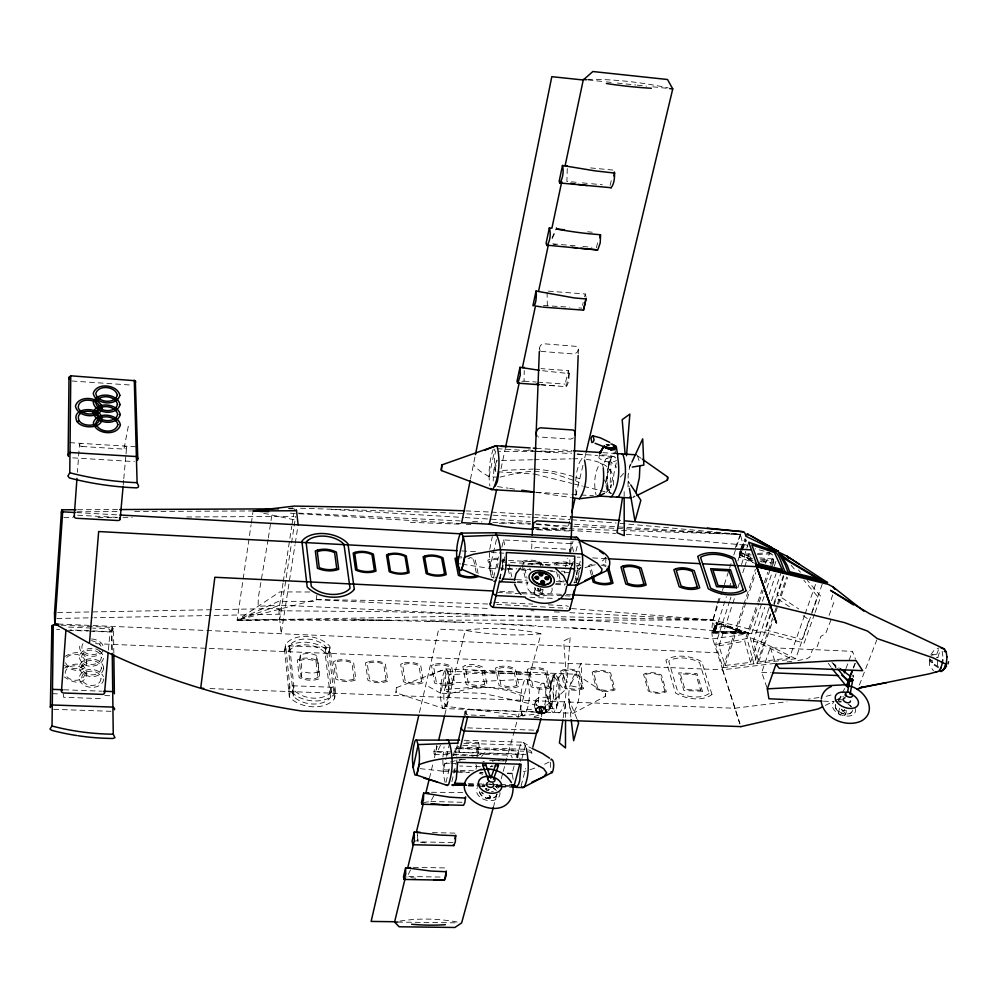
<?xml version="1.0" encoding="UTF-8"?>
<svg xmlns="http://www.w3.org/2000/svg" width="999" height="999" viewBox="0 0 999 999"><rect width="100%" height="100%" fill="white"/><g stroke="black" fill="none" stroke-linecap="round" stroke-linejoin="round"><path stroke-width="0.75" stroke-dasharray="5 3.75" d="M541.608 713.111C546.403 704.52 546.928 693.106 544.093 683.753L526.361 679.22L446.653 683.129C443.756 690.109 442.582 699.213 445.442 706.268L523.301 715.846L540.646 713.361L551.46 707.579L553.558 696.54L552.459 688.985L543.219 683.016L542.245 683.316C536.313 684.552 538.349 722.427 541.72 711.113C540.584 703.246 537.999 709.327 542.207 713.323L541.121 713.748L539.098 707.692L541.945 707.18M565.546 717.344L565.584 702.022L563.061 718.681M128.297 426.298L123.988 449.113L123.926 446.041A2.622 1.523 6 0 1 126.573 447.739A2.622 1.523 6 0 1 123.988 449.113L82.055 446.503L82.068 443.419A2.635 1.536 5.3 0 0 79.433 444.805L77.422 472.29M771.003 566.246L771.016 562.624L759.427 561.625M759.665 557.867L773.663 559.078L773.651 562.674L773.513 559.515L758.403 562.549M550.611 685.701L550.162 679.395L548.588 677.572C543.131 686.763 546.303 698.925 552.21 707.18M613.361 485.177L613.836 474.288L616.683 460.876M63.574 694.068L63.536 697.265L101.798 698.651L101.773 696.515M608.603 466.883L608.491 461.95L607.017 458.291L605.569 459.29L603.621 465.247M521.778 381.318L524.038 381.156L524.238 370.479M751.248 554.87L740.471 555.469L739.685 553.908L740.584 551.111M442.844 759.977L443.394 774.213L445.067 782.479M546.003 712.15C554.645 708.328 552.385 696.303 542.557 697.302C538.636 696.915 534.777 699.362 534.39 703.483C533.791 704.994 536.675 714.048 535.576 709.814M535.214 701.036C535.277 708.503 548.676 710.851 551.798 704.295M567.27 168.544L566.883 181.406L576.136 182.28M571.091 541.421L570.691 552.11L569.979 549.875L568.656 549.313L535.751 547.527L532.667 549.188M578.221 354.033L578.371 348.389L577.097 346.441L543.606 343.743C539.91 343.956 538.961 348.551 539.31 351.536M531.693 548.876L532.042 539.822M937.499 660.526L937.574 666.158M610.189 482.704L611.088 462.025L616.695 467.332M436.426 745.454C436.988 752.235 431.88 760.639 435.052 746.041M489.572 552.459L489.722 567.794L491.408 577.26M316.883 595.054L316.071 601.361L278.646 601.311L237.113 620.254L251.074 524.8M546.366 709.864C545.741 714.959 534.428 712.986 536.513 707.929M546.49 710.526L546.378 711.488L545.442 708.291L542.107 706.718L538.236 706.88L535.539 709.365L536.076 708.191M535.476 710.214L535.639 708.965M535.751 710.601L536.925 708.503M540.659 713.398L540.322 712.824A7.505 2.597 84.3 0 1 539.423 710.277L539.098 707.105L535.976 708.591M442.907 757.03L444.056 746.765M517.782 757.991L518.906 749.163L521.191 743.106L522.552 742.182L530.531 746.603M550.362 762.374L550.736 770.641M716.383 627.709L716.445 622.202L712.961 633.016L748.988 633.241L726.36 625.536L713.885 628.446L713.199 630.569L714.697 627.634M717.294 624.862L716.945 623.563L714.297 631.78L741.82 632.005L719.455 624.4L716.171 625.199L714.41 630.681L715.084 629.358M108.379 650.249L110.152 630.456A2.448 1.586 4.7 0 0 107.692 628.771L92.62 628.109M123.227 484.965L123.639 480.319M123.776 478.758L125.874 455.494M126.011 453.946L126.573 447.739M113.836 653.371L113.499 628.096L112.412 627.397L111.551 631.693L111.788 651.548M929.32 660.639L929.657 665.646L933.528 670.816M575.699 480.844L577.047 470.591L579.383 462.437L582.117 458.578L583.404 458.653M752.884 560.364L739.235 554.969L739.56 551.635L750.336 557.055M757.254 564.223L739.485 557.205L739.735 554.67L740.609 552.534L751.148 557.842M740.609 552.534L740.359 555.069L752.984 560.064M611.675 482.142C616.845 466.77 598.326 460.751 586.413 459.415M517.557 757.642L517.307 755.019L515.609 753.883L485.064 752.921L470.279 756.755M489.76 549.363L492.295 536.55M602.847 452.659L615.209 453.471L613.711 453.921C607.854 461.613 607.504 472.115 607.479 481.431A18.993 5.12 -86.2 0 0 610.676 493.144L611.975 493.331M570.404 552.285L573.039 541.008M550.861 685.089C549.974 693.968 547.852 704.295 552.559 712.374L553.796 712.537C560.739 701.71 561.925 685.227 556.78 673.451L554.22 674.65L550.861 685.089L552.734 677.809L554.907 675.012L556.006 675.312A17.47 4.346 -87.8 0 1 558.841 686.675L558.691 695.554A16.696 4.158 -87.8 0 1 555.432 708.279L554.308 709.065L482.992 693.356L447.09 691.982L445.629 689.285L445.304 679.195A10.44 2.098 -87.7 0 1 447.003 671.216L554.907 675.012L548.588 677.572M251.298 523.264L252.884 512.487M268.119 539.423L258.516 596.415A169.805 124.7 -18 0 0 258.154 606.281L279.345 605.382M268.344 537.912L272.078 513.623M283.029 583.104L279.133 608.478A9.103 1.823 88.9 0 0 279.745 619.405L281.169 633.741L295.017 544.78M283.266 581.568L291.733 526.336M291.97 524.8L293.619 514.06M309.827 591.995L279.807 591.908L237.113 620.254L279.757 619.355L293.893 527.672M294.131 526.136L295.642 516.383M295.254 543.244L297.889 526.373M535.889 710.689L538.748 712.799L541.57 713.348L541.258 710.177A7.48 2.585 84.2 0 0 540.347 707.629L539.223 706.73L541.296 708.366L543.031 713.661L533.066 717.032M284.665 650.386L285.589 644.542A25.175 16.471 9.2 0 1 306.755 636.413A25.175 16.471 9.2 0 1 329.92 646.428L335.639 692.694L334.59 698.538A26.136 17.433 9.3 0 1 312.987 706.805A26.136 17.433 9.3 0 1 289.323 696.865L284.665 650.386A25.125 16.483 9.2 0 1 305.781 642.245A25.125 16.483 9.2 0 1 328.896 652.247L334.59 698.538M284.777 651.56L285.702 645.716L330.057 647.589L329.046 653.408M288.723 651.723L289.623 645.466L291.071 643.806A21.179 13.849 9.2 0 1 324.263 645.217L326.099 647.015L331.531 691.683L330.482 697.539L329.008 699.15A22.078 14.723 9.3 0 1 295.13 697.901L293.269 696.153L288.686 651.311L290.135 649.637A21.129 13.861 9.2 0 1 323.251 651.023L325.087 652.834L330.482 697.539M288.798 691.533L289.747 685.664L334.99 687.387L333.928 693.231M289.323 696.865L290.284 690.983L285.589 644.542M292.819 691.695L293.781 685.814M293.269 696.153L294.243 690.284L289.623 645.466M299.35 660.826L300.312 654.982A14.748 9.703 9.2 0 1 317.008 655.681L318.881 671.79L317.882 677.634A16.583 10.927 9.2 0 1 301.086 676.972L299.35 660.826A14.71 9.703 9.2 0 1 316.009 661.513L317.882 677.634M301.086 676.972L302.06 671.128L300.312 654.982M316.009 661.513L317.008 655.681M325.137 653.246L326.099 647.015M328.896 652.247L329.92 646.428M329.945 693.081L330.994 687.237M578.396 349.35L577.26 352.272L574.175 354.021L540.771 351.361M103.809 678.933C101.998 690.983 80.332 689.66 79.183 677.821C81.106 666.708 99.363 667.07 103.409 676.61M113.511 628.508L111.551 631.693L70.317 629.919M470.479 479.17L475.137 456.156M497.764 477.222L489.073 476.685L494.855 448.913M494.98 470.142L497.102 460.027M505.694 446.653L500.649 470.492L533.329 469.068M552.035 237.974L555.781 229.345M417.507 835.614L418.019 841.832L420.067 842.157A165.946 111.925 12.2 0 0 425.961 842.944M552.197 238.511L555.456 231.656M630.069 464.635L628.109 475.187L628.009 490.696M566.133 386.638L569.093 373.614L540.809 370.529M420.142 768.656L443.144 771.216L446.228 757.779M446.578 756.293L449.313 744.355M462.187 564.235L489.797 568.381L496.753 538.174M419.443 712.512L438.711 629.145L465.297 630.332A181.031 108.354 12.6 0 0 541.021 633.728L507.342 756.38M446.041 782.292L449.425 767.707M493.618 577.459L498.389 556.918M453.384 755.581L455.119 748.151L518.169 750.162L520.491 761.288M497.077 567.844L498.101 563.436M501.86 547.277L503.571 539.935L571.503 543.656L574.338 554.507M456.493 748.526L458.778 748.601L459.378 751.897A4.183 2.847 13.1 0 1 456.468 748.601L457.754 743.131M464.073 716.033L465.222 711.126M456.468 748.601L456.593 748.076A4.183 2.847 13.1 0 1 458.416 746.578M465.671 715.546L467.057 709.64L537.45 712.187A3.834 2.535 14.8 0 1 541.246 713.935A3.834 2.535 14.8 0 1 541.083 716.77M458.778 748.601L523.826 751.248M502.322 562.749L502.472 562.1L507.117 562.337M451.873 781.655L457.105 759.34L466.383 759.627M499.463 578.796L504.645 556.718M525.749 754.557L459.24 752.459L460.427 747.427M499.9 579.295L503.184 565.322L502.035 560.114L573.176 563.861M523.826 696.378L505.894 690.184L487.487 687.312L468.656 688.748L449.962 693.568L440.584 693.219L446.366 668.968L436.563 672.339L427.547 677.422M535.951 529.308A187.949 105.419 12.7 0 0 567.869 528.633L569.655 521.153M570.729 516.658L570.017 519.655L531.518 517.17M575.724 495.704L583.316 463.886M584.74 457.917L585.938 452.897M610.077 185.489L611.75 178.521M429.408 778.346L432.992 763.561M434.428 757.642L437.225 746.103M444.842 714.71L465.297 630.332A159.69 107.018 14.6 0 1 541.021 633.728M582.529 305.332L583.216 302.497M584.577 296.828L585.264 293.993L545.254 290.909M596.428 247.677L598.214 240.297M478.533 742.494C481.406 751.31 472.49 767.494 478.533 742.494L463.436 742.007M569.093 373.614C569.605 376.173 567.507 391.059 565.122 384.116L568.369 370.641L541.008 368.619M539.76 706.58C534.615 711.95 517.37 706.043 521.977 716.995M481.855 792.507L481.993 791.945A1.586 1.099 14 0 0 481.993 792.232A1.586 1.099 14 0 0 483.204 793.918M534.09 592.794L535.639 586.613A3.996 2.473 14.1 0 0 535.664 587.275M488.811 789.722L488.961 789.173A1.586 1.099 14.1 0 1 486.825 789.784A1.586 1.099 14.1 0 1 486.163 788.011M606.031 557.529L605.481 566.246M541.883 594.455L543.131 589.522M513.211 779.345L512.075 773.775L514.36 764.922M516.271 757.542L518.169 750.162M565.496 566.957L567.744 558.216M569.255 552.397L571.503 543.656M774.849 663.398L722.677 669.817L712.774 638.923A16.034 4.308 -84.6 0 1 712.999 620.054L716.982 604.907M570.916 567.632L573.201 558.878M521.89 758.641L525.362 745.329L532.442 748.601M573.301 561.401L572.177 565.746L508.666 562.425M575.948 551.261L578.221 542.557M577.122 570.392L579.707 569.517L580.719 565.684L576.923 565.484L577.622 569.193L576.785 565.996M521.091 785.876L525.661 768.531M574.487 583.029L580.606 559.802M576.186 582.842L579.308 571.003M577.584 580.019L579.507 572.764M608.391 467.395L610.651 459.028M493.344 807.392L497.052 793.893M498.701 787.886L499.525 784.889M501.173 778.883L502.822 772.889M503.234 771.39L506.943 757.879M717.394 603.421L719.068 597.464M767.244 613.386L767.519 612.587M481.555 756.53L484.315 753.021M552.734 677.809L551.073 684.365L550.424 697.29A17.47 4.346 -87.8 0 0 553.209 708.691L554.308 709.065M642.594 632.742L712.786 638.885L760.951 631.917L712.999 620.054L237.113 620.254L279.907 605.157L538.174 617.295L609.577 621.828L715.396 630.769L712.999 620.054L721.977 591.982M722.452 590.509L723.863 586.076M724.337 584.602L729.07 569.83M729.532 568.344L731.43 562.437M733.79 555.057L740.933 533.478M740.621 550.511L739.784 555.057M741.071 549.1L742.831 544.105M741.033 549.7L743.381 542.407L743.281 544.205L747.739 545.404M715.396 630.769L726.385 596.64M729.258 587.737L730.694 583.279M737.874 561.001L741.183 550.724M741.645 549.275L743.044 544.942L740.409 534.378L617.669 523.126M741.608 551.423L740.671 554.333L749.887 553.821M742.07 549.962L743.481 545.604L747.876 546.79M770.891 614.248L753.97 663.86L722.951 667.669L715.584 644.58L729.507 601.573M729.994 600.099L730.956 597.127M741.52 564.51L746.328 549.675M746.802 548.189L748.726 542.257M769.38 607.105L750.574 662.349L725.124 665.471L718.968 645.878L732.304 604.894M732.779 603.433L734.69 597.577M738.024 587.337L739.447 582.941M742.781 572.689L744.218 568.306M744.692 566.845L749.45 552.197M722.951 667.669L743.293 605.993M743.768 604.532L755.394 569.293M725.124 665.471L755.818 572.539M750.574 662.349L744.742 641.108L757.429 603.221M757.929 601.735L761.875 589.947M764.335 582.579L767.794 572.265M770.753 563.411L773.438 555.407M753.97 663.86L747.027 638.511L758.803 603.396M759.29 601.935L763.211 590.234M765.671 582.917L769.592 571.216M772.04 563.898L773.663 559.078M822.214 584.24L795.641 658.741L757.042 663.473L750.224 637.674L762.012 602.659M762.499 601.198L764.46 595.354M766.92 588.061L771.827 573.463M774.287 566.171L776.248 560.339M804.57 615.359L789.472 657.991L758.728 661.763L753.333 640.983L764.697 607.392M769.13 594.243L776.048 573.788M771.515 600.836L781.63 570.953M770.366 613.698L764.909 629.72L802.097 639.585L809.178 619.742L801.473 614.647M773.838 603.508L775.823 597.689L791.22 607.867M783.416 575.436L776.897 594.555L798.725 608.965M773.888 605.494L783.84 576.311M757.042 663.473L772.602 618.056M774.612 612.187L786.65 577.022M758.728 661.763L773.164 619.63M775.661 612.362L787.612 577.497M766.87 687.474L761.738 672.377L770.266 647.689L852.459 651.336L855.544 659.253M805.094 613.898L816.021 583.029M811.837 612.275L817.494 596.415L803.783 580.194M814.56 613.998L804.158 643.069L761.063 631.605M815.084 612.537L820.853 596.428L807.317 580.419M545.329 712.537L541.246 713.86M713.211 633.104L717.382 622.602L716.333 622.152L712.2 632.754L749.025 633.266L716.333 622.152M832.729 594.954L831.18 599.225L833.828 602.372L828.433 617.195M830.981 619.88L825.624 633.641L820.903 636.338L817.057 646.915L812.587 649.412L809.802 657.067L806.83 658.753L797.876 660.576M845.941 668.581L852.459 651.336M735.264 547.727L740.409 534.378L743.006 536.026M835.439 704.944L835.564 704.62A8.991 5.557 20.8 0 0 841.782 713.049A8.991 5.557 20.8 0 0 852.284 711.176L852.159 711.5M853.496 668.106L855.519 662.787M838.361 711.987L839.822 708.129M493.206 449.238C489.235 460.939 488.161 473.751 489.872 485.976M845.304 714.71A3.734 2.323 20.8 0 0 840.858 710.813A3.734 2.323 20.8 0 0 839.335 714.522A3.734 2.323 20.8 0 0 845.304 714.71L846.79 710.863M859.415 684.989L876.735 640.072M853.296 667.682L854.957 663.411M713.686 631.568L716.832 623.513L741.295 631.78L713.686 631.568L714.897 631.992L742.082 632.117L741.146 631.718M605.581 557.342L603.359 560.264L599.987 562.125M765.484 563.411L769.854 552.734L755.207 548.763M772.09 566.47L774.725 560.039M740.659 549L744.917 538.686M739.235 554.969L740.796 551.198M741.358 549.85L745.828 539.01M741.758 549.762L745.816 539.959M739.485 557.205L741.845 551.485M742.432 550.062L746.553 540.097M714.897 631.992L718.056 624.013L716.832 623.513M629.382 467.569L631.281 463.474M440.434 745.266L437.5 751.498L433.703 751.66M534.39 703.483L537.699 700.336M410.502 869.917L407.33 876.46L443.668 877.11M476.048 769.143L476.723 765.758L475.512 764.135M838.336 700.624L845.529 686.875M423.539 802.534L430.744 801.473L434.64 794.168M476.685 756.917L479.982 754.27L510.239 755.219L511.476 755.756L512.162 758.029M545.466 712.499L545.929 711.001L544.118 708.791M546.528 711.113L543.781 713.548L545.229 712.799M609.84 489.398L605.719 492.707M103.134 650.374C98.377 661.788 73.626 655.269 81.019 642.744M930.906 654.595L933.953 650.411L938.985 647.939M938.511 649.75L935.539 657.192L937.874 657.554M82.992 643.656C77.335 653.059 94.58 658.466 99.937 651.485M838.611 700.861L842.644 694.367M599.213 456.093L598.813 457.792C603.146 462.125 611.063 463.161 616.558 460.589M608.141 445.916L609.34 444.642L606.543 444.792M396.341 687.699L395.991 692.806L443.731 708.541L573.189 713.236L605.232 696.39L605.706 694.742L605.469 693.418L576.211 674.238L445.504 668.918L396.341 687.699L395.991 692.806M459.315 760.739L461.313 759.14L445.879 763.236C443.181 764.035 441.97 769.23 445.254 769.929L458.628 770.316M492.182 765.309L490.896 766.57M545.466 708.965L544.53 708.129L547.877 701.485L549.388 702.634L544.53 708.129L540.471 707.142L536.738 707.941M443.731 708.541C449.575 696.915 450.574 681.343 446.528 668.98L445.504 668.918C439.772 680.606 438.786 696.003 442.732 708.391M634.365 495.854L632.754 497.652L635.526 496.253M620.317 477.147L623.426 473.713L621.191 471.578M496.815 460.589L493.993 468.269L493.169 481.031M331.531 691.683L330.057 693.306A22.128 14.71 9.3 0 1 296.104 692.032L294.243 690.284M574.912 674.175C567.919 684.939 566.695 701.348 571.903 713.074L573.189 713.236C580.307 702.559 581.543 685.901 576.211 674.238M447.09 691.982L447.652 691.47A10.44 2.098 -87.7 0 0 449.375 683.478L449.338 675.436L447.577 670.679M64.61 668.094C94.668 650.711 93.431 697.227 64.386 676.985M64.748 656.543C94.63 639.397 93.406 685.364 64.523 665.322M66.733 657.454C71.641 652.472 81.806 653.471 84.878 660.027M573.339 437.912L570.941 439.098L538.211 436.925M544.755 713.099L546.103 711.887M549.05 762.037L541.683 765.646M931.006 655.307L936.313 654.258L932.354 654.607M825.299 705.431L833.641 701.261M835.039 700.574L843.381 696.403M569.043 531.018L534.64 529.682M554.507 563.586L556.368 562.837A16.583 10.115 14.5 0 1 571.952 563.661M530.082 769.705L538.786 766.658M585.027 567.707L593.006 564.997M445.442 706.268L446.053 706.068C448.988 699.1 450.174 689.934 447.265 682.904M605.968 444.455L606.73 444.205M523.389 771.765L526.061 770.941M551.873 688.486L549.925 691.008L548.626 697.914L549.075 706.917L550.799 708.416M606.306 458.441L614.335 456.668A18.993 5.107 -86.3 0 1 615.521 458.029M499.999 477.097L519.268 472.639L532.854 471.166M826.161 696.303L833.466 694.392M487.749 604.008L390.422 600.686L316.196 599.625L237.113 620.254L502.172 615.471L712.999 620.054L571.64 608.566M747.027 638.511L715.584 644.58M527.922 564.385L537.824 563.199L550.062 565.821M490.184 766.907L493.094 766.221M542.594 713.81L544.13 713.398L538.636 713.174M537.912 707.067L542.045 706.905L545.604 708.578M759.989 561.163L766.97 559.752L759.715 559.128M718.968 645.878L744.742 641.108M818.918 697.552L808.441 699.063M414.173 841.208L417.832 840.621L417.157 832.005M288.424 508.616L292.919 507.942M445.879 763.236L449.538 763.236M734.814 708.241L787.025 701.735M787.125 661.9L791.732 661.326M431.506 792.269L463.561 792.494M601.922 454.995L608.616 455.057L614.872 457.03M531.468 564.31L537.412 563.673L543.668 565.034M606.58 444.617L607.941 444.505M606.443 445.179L609.34 445.092M757.567 553.409L769.854 552.734M757.404 554.532L771.265 553.771M541.583 713.348L542.981 713.298M543.431 305.507L569.842 307.192M571.928 451.835L537.35 450.961M501.461 460.477L532.492 459.752M534.04 459.715L571.266 458.841M572.814 458.803L582.117 458.578M57.68 612.562L279.133 608.478L280.557 614.173L94.193 617.757M56.918 618.481L92.632 617.782M547.877 696.465L546.74 695.828M77.597 509.74L118.107 509.552M289.173 508.803L295.292 508.778M77.01 511.788L119.106 511.588M134.703 511.513L251.636 510.964M63.824 517.657L73.164 517.607M98.052 517.47L116.721 517.37M122.939 517.332L132.28 517.282M186.738 516.982L294.081 516.396M279.745 619.392L391.146 620.204M712.2 632.754L748.338 632.954M397.689 922.077L456.955 922.851M354.283 619.655L464.073 622.302L607.28 630.044M534.203 471.191L552.909 473.289L578.933 482.23M413.324 867.319L445.879 867.944M607.842 445.766L609.265 445.791M536.825 451.536L550.774 452.222M300.587 508.229L445.716 512.799L529.97 517.082M453.034 842.594L418.019 841.832L417.832 840.621M432.442 832.604L455.307 833.129M430.744 801.473L462.737 802.309M468.381 783.616L485.227 784.09M486.763 784.14L491.358 784.265M492.894 784.315L499.025 784.49M500.549 784.527L511.276 784.827M468.781 784.402L479.545 784.702M487.237 784.927L481.081 784.752A11.901 8.242 14.1 0 1 483.641 783.915M496.478 785.177L510.327 785.576M468.094 785.189L480.432 785.526M481.968 785.576L485.052 785.664M495.841 785.963L501.998 786.138M503.533 786.176L511.238 786.4M468.693 785.351L476.361 785.564M496.291 786.126L499.363 786.213M500.899 786.25L510.089 786.513M468.406 786.051L477.622 786.313M479.158 786.35L483.778 786.475M496.066 786.825L499.15 786.912M500.686 786.95L511.438 787.249M451.024 763.273L455.494 763.411M480.282 766.733L459.69 765.983M460.127 770.366L473.514 770.766M443.144 771.216L452.31 771.478M453.846 771.528L458.429 771.665M459.952 771.715L469.13 771.977M479.82 772.289L482.879 772.389M507.342 773.101L514.985 773.326M452.622 772.027L455.669 772.115M457.205 772.152L469.393 772.514M480.069 772.826L483.116 772.914M507.504 773.638L512.075 773.775M524.625 749.262L458.279 747.14L459.24 752.459M528.021 751.822L531.818 752.572A3.771 2.547 14.8 0 1 529.645 755.032M437.5 751.498L476.073 752.709M434.415 754.345L476.923 755.681M494.218 760.489L506.58 760.863M489.647 760.476L506.406 761.001M534.103 527.647L740.409 534.378L573.95 524.225M427.722 621.141L464.06 622.34M464.148 740.259L522.552 742.182M463.898 743.331L525.362 745.329M53.646 709.315L110.964 711.313M467.557 727.871L535.739 730.207M410.414 522.302L460.314 524.2M63.886 689.785L102.148 691.196M52.373 693.656L59.378 693.918M104.783 695.566L110.814 695.779M484.927 715.546L468.056 714.934A4.246 2.822 13.2 0 1 465.122 712.2A4.246 2.822 13.2 0 1 467.057 709.64M498.738 716.033L520.217 716.795M534.015 717.294L538.623 717.457A3.834 2.535 14.8 0 0 539.56 717.394M823.438 701.173L834.053 701.585M835.564 701.648L841.633 701.872M209.977 688.586L735.002 708.254M95.654 643.681L668.056 667.544M670.629 667.644L701.51 668.943M704.07 669.043L722.664 669.817M761.738 672.377L770.966 672.764M530.407 672.377L491.496 671.728L469.255 669.892M496.803 604.395L566.97 608.279M502.172 615.471L392.807 611.763L281.069 610.789L279.907 605.157M58.092 624.025L717.207 652.734M61.064 625.162L112.412 627.397M91.121 628.046L68.519 627.072A2.46 1.586 3.8 0 0 66.121 628.146M56.568 629.333L59.628 629.457M68.481 630.244L88.099 631.093M89.61 631.156L107.73 631.93A2.448 1.586 4.7 0 0 110.152 630.456M466.333 524.475L470.841 524.675M535.576 451.473L498.913 451.348M465.834 510.889L489.922 512.025M298.251 513.111L460.164 520.904M472.627 521.503L481.968 521.953M492.869 522.477L530.232 524.263M536.451 524.562L572.265 526.286M573.826 526.361L740.409 534.378M529.832 597.24L555.919 598.513M493.756 602.222L532.667 604.095M548.239 604.832L565.359 605.656A3.996 2.485 14.7 0 1 568.281 606.555M516.383 579.657L527.147 580.194M556.356 581.668L564.048 582.067M517.432 581.63L528.159 582.167M555.731 583.566L566.445 584.103M517.045 582.567L527.822 583.104M555.531 584.502L564.772 584.964M499.65 591.283L515.184 592.045M521.403 592.357L564.91 594.492M566.47 594.58L572.677 594.88M497.552 592.469L520.554 593.593M522.09 593.668L563.473 595.704M565.009 595.779L572.677 596.153M500.174 623.838L536.076 625.624M498.601 567.919L516.958 568.868M518.481 568.943L530.719 569.58M547.539 570.454L555.182 570.854M561.301 571.166L564.36 571.328L565.047 574.05M489.797 568.381L496.978 568.756M501.486 568.993L506.081 569.23M507.604 569.305L513.736 569.617M521.391 570.017L530.581 570.491M550.486 571.515L555.082 571.753M564.273 572.227L570.404 572.552M316.196 599.625L490.472 608.591M530.931 610.676L534.053 610.839M554.283 611.875L560.501 612.2M569.842 612.674L712.999 620.054M491.421 512.1L570.854 516.845M461.775 550.936L477.36 551.76M491.371 552.509L497.602 552.847M499.163 552.934L503.833 553.184M577.035 557.092L580.157 557.255M592.619 557.917L606.63 558.666M76.611 512.599L118.431 514.922M117.595 517.407L76.773 515.159A2.572 1.561 4.8 0 0 76.111 515.172M536.438 492.282L570.317 494.33M571.853 494.418L579.557 494.88M581.093 494.98L593.418 495.716M290.359 513.199L461.138 523.538M534.065 527.947L615.634 533.454M497.952 471.803L533.641 474.026M72.715 457.854L134.353 461.613M331.256 509.415L463.486 517.482M465.047 517.582L530.382 521.565M69.78 442.657L135.502 446.765M536.338 448.339L571.915 450.649M497.152 448.676L532.804 450.986M571.765 627.709L642.607 632.704M71.965 381.006L132.28 385.164M535.901 451.186L571.503 453.671M577.559 454.083L597.614 455.482M599.15 455.581L613.036 456.555C605.656 466.583 606.343 481.231 607.979 493.131M571.653 519.755L616.146 523.014M524.038 381.156L536.201 382.03M537.724 382.142L565.122 384.116M540.596 384.815L566.308 386.663M554.607 385.814L540.571 384.665M610.514 469.455L609.777 469.405C605.644 475.374 604.67 484.69 607.529 491.371L608.266 491.446M626.336 534.278L743.044 544.942M578.846 307.917L581.843 308.167M605.469 693.418L605.232 696.39M752.459 558.503L746.278 557.966L753.034 562.549M552.722 243.843L576.835 245.954M582.867 246.491L591.908 247.277M587.624 231.805L592.257 232.218M529.645 675.162L523.189 674.575A143.619 47.989 4.4 0 0 484.865 673.089L449.225 674.612L445.666 689.435L475.137 687.062L493.743 687.549A126.536 121.99 58.9 0 1 512.287 690.609L524.475 694.005M462.799 745.316L479.058 746.241L476.66 755.431L454.27 754.245L435.864 751.723M582.317 182.867L590.022 183.604M591.57 183.741L602.36 184.765M577.01 454.058L585.451 454.945M590.559 167.907L613.773 170.142M587.986 79.932L604.944 81.731M606.48 81.893L611.113 82.38M617.27 83.029L635.764 84.99M637.3 85.152L646.553 86.139M652.709 86.788L668.119 88.424M533.404 450.537L525.624 449.562M541.483 713.611L536.488 711.775M541.296 713.86L537.425 712.612M415.709 878.258L406.556 876.922M91.558 638.96C96.791 639.235 103.184 642.282 103.559 648.151M91.533 640.584L98.439 642.969L100.949 646.216M497.514 486.6L508.154 488.186M509.677 488.411L517.282 489.535M535.539 492.257L570.541 497.452M457.592 563.548L460.664 564.01M553.583 244.305L556.018 244.755M482.629 774.287L479.408 773.401M263.599 513.199L295.08 519.98M534.477 474.038L571.828 483.404M573.326 483.778L582.292 486.026M583.778 486.401L598.726 490.147M600.212 490.521L610.676 493.144M753.333 640.983L759.302 642.956L789.472 657.991M749.025 633.266L717.382 622.602M727.871 627.335L742.082 632.117M575.836 477.435L579.757 478.783M494.068 578.059L491.52 577.11L487.862 560.014L489.872 559.228A16.908 10.39 13.2 0 1 497.577 558.291M795.641 658.741L762.324 642.257L750.224 637.674M938.298 667.782L932.254 663.848A13.374 7.73 21.1 0 1 929.719 658.353M613.886 452.422L615.671 453.246L614.984 450.199M440.584 693.219L429.095 686.837L426.086 683.753M543.281 707.692L544.492 708.254M938.66 666.957L934.527 664.41L931.83 660.002M739.735 554.67L755.369 562.537M99.975 651.423C92.195 643.194 71.466 652.909 82.742 663.036C90.497 671.465 111.538 661.725 100.125 651.51M489.073 476.685L480.482 471.466L475.099 466.808L473.514 464.185M770.254 553.434L772.839 555.082M529.595 568.543L530.307 569.043M637.424 455.719L641.196 458.366M536.451 711.887L537.562 712.824M831.917 662.449L838.985 667.707M521.341 711.038L522.415 716.583M832.954 663.311L836.825 667.832M831.18 667.307L828.271 663.224M798.501 569.967L800.461 572.29M791.058 565.122L795.953 570.916M545.504 708.853L546.128 709.789M535.814 710.951L536.663 712.15M549.388 702.634L550.449 703.958M833.928 664.298L836.051 668.244M492.42 760.451L493.056 761.775M495.754 471.628L494.355 466.983L494.38 458.404A11.364 2.473 -86.4 0 1 495.804 450.861M540.172 350.924L539.435 348.451M629.87 483.616L628.171 481.056L629.183 487M523.926 742.806L526.386 748.438M930.306 659.365L932.691 662.549L930.931 661.763L929.807 662.537L930.044 659.328M65.597 662.812C68.731 671.316 86.501 670.404 84.878 660.052M637.549 455.856L639.46 462M534.577 587.487L535.739 590.134M604.482 479.932L609.502 491.72M576.86 718.693L568.756 698.713L571.028 718.206M546.178 709.665L546.441 710.651M770.266 647.689L775.524 662.737M603.134 466.708L602.397 464.448L600.349 463.174C594.03 471.965 593.743 484.752 596.066 495.067M739.997 723.813L722.027 667.782L739.735 723.8M585.264 293.993L586.026 296.89M568.369 370.641L569.093 373.589M592.807 574.55L590.534 566.071A14.835 9.003 15.1 0 1 595.416 564.835M591.358 575.187L588.736 565.384L590.571 564.635A16.546 10.04 15.1 0 1 593.306 563.936M575.699 570.229L578.246 580.044M575.686 576.46L576.785 580.706A16.771 10.227 14.5 0 1 574.388 581.406M558.778 574.2L560.202 579.87A16.771 10.227 14.5 0 0 564.485 581.193M556.605 572.015L558.703 580.444L561.126 581.343A18.469 11.264 14.5 0 0 564.31 582.23M542.207 565.696L541.52 562.874L539.198 561.888A16.721 10.24 13.9 0 0 523.439 561.063L521.503 561.825L525.437 578.783M540.646 566.246L539.959 563.411A14.935 9.141 13.9 0 0 523.376 562.537L524.375 566.808M524.7 568.231L527.022 578.184M503.571 539.935L505.407 548.114M508.903 563.936L511.788 576.735M942.144 651.273L942.919 656.643M508.154 568.781L510.064 577.322M501.873 560.764L503.034 565.971A4.495 2.747 13.3 0 1 502.247 565.659M478.109 573.551L475.174 559.415L472.889 558.441A16.758 10.327 12.5 0 0 469.667 557.43M476.286 572.777L473.638 559.927A15.047 9.278 12.5 0 0 467.894 558.116M455.119 748.151L456.855 757.941M576.223 494.318L575.586 487.462M547.09 292.307L547.327 305.382M111.925 627.472L112.238 651.897M569.817 559.815L569.855 566.033M624.163 491.62L624.163 496.178M294.48 509.69A9.441 1.948 89.4 0 1 294.668 509.29M82.055 446.503A2.635 1.536 5.3 0 1 79.433 444.805M499.35 523.264A166.546 105.07 14.5 0 1 530.606 523.301M535.914 523.713A166.546 105.07 14.5 0 1 567.869 528.633M937.936 657.567A14.411 6.031 -87.5 0 1 940.783 650.461M460.564 557.979A15.047 9.278 12.5 0 1 461.963 557.804M497.852 559.502A14.985 9.216 13.2 0 0 489.872 560.776L493.244 576.46A16.896 10.377 13.2 0 0 496.078 577.434M502.322 560.164A14.985 9.216 13.2 0 1 505.194 561.076M500.511 578.296A16.896 10.377 13.2 0 1 499.025 578.096M556.306 564.273A14.885 9.078 14.5 0 1 572.764 565.134M601.173 565.134A14.835 9.003 15.1 0 1 606.868 566.92M580.819 567.557A4.058 2.46 14.7 0 1 580.332 568.069M579.632 568.431A4.058 2.46 14.7 0 1 577.759 568.681M576.411 563.511A4.058 2.46 14.7 0 1 580.694 565.621M552.022 588.024A12.9 7.967 14.1 0 1 538.286 595.379A12.9 7.967 14.1 0 1 527.697 582.804M542.732 589.398A3.996 2.473 14.1 0 1 539.148 589.897A3.996 2.473 14.1 0 1 535.963 587.949M540.884 589.273A1.536 1.199 21 0 1 538.836 590.297A1.536 1.199 21 0 1 538.486 588.136M539.959 588.174A1.536 1.199 21 0 1 540.784 588.948M587.599 79.371A193.207 89.773 14.2 0 1 668.181 87.912M534.652 469.13A150.187 128.821 32.6 0 1 573.201 476.56M335.639 692.694A26.199 17.42 9.3 0 1 314.011 700.948A26.199 17.42 9.3 0 1 290.284 690.983M318.881 671.79A16.621 10.927 9.2 0 1 302.06 671.128M528.558 749.924A3.771 2.547 14.8 0 1 531.543 751.885M499.837 792.419A11.901 8.242 14.1 0 1 486.888 800.349A11.901 8.242 14.1 0 1 477.385 787.687M489.61 784.053A11.901 8.242 14.1 0 1 492.569 784.964M495.229 786.35A11.901 8.242 14.1 0 1 497.427 788.149M496.928 793.993A8.854 6.131 14.1 0 1 488.386 798.426A8.854 6.131 14.1 0 1 479.62 791.97M482.867 786.6A8.854 6.131 14.1 0 1 484.815 786.013M493.456 787.836A8.854 6.131 14.1 0 1 496.253 790.721M488.698 789.135A1.586 1.099 14.1 0 1 487.874 790.496M487.075 790.471A1.586 1.099 14.1 0 1 487.062 788.261M483.341 793.356A1.586 1.099 14 0 1 482.592 793.044M491.558 791.707A1.586 1.099 14.2 0 1 493.381 791.57M489.06 795.416A1.586 1.099 14.2 0 1 490.259 797.19A1.586 1.099 14.2 0 1 487.724 797.115A1.586 1.099 14.2 0 1 488.261 795.391M399.962 921.078A139.323 108.317 14.8 0 1 458.828 922.339M496.84 794.292A8.854 6.131 14.1 0 1 487.162 798.551A8.854 6.131 14.1 0 1 479.52 790.646M482.792 786.912A8.854 6.131 14.1 0 1 484.74 786.325M493.381 788.149A8.854 6.131 14.1 0 1 495.005 789.485M482.879 761.8A1.486 0.987 -21.1 0 1 484.29 761.7M846.365 710.476A3.746 2.31 20.8 0 1 842.906 710.364A3.746 2.31 20.8 0 1 840.334 708.104M844.492 709.302A1.436 1.099 10.8 0 1 843.144 710.489A1.436 1.099 10.8 0 1 841.67 709.178M855.069 708.266A12.075 7.468 20.8 0 1 842.544 715.346A12.075 7.468 20.8 0 1 833.815 701.86M838.011 699.924A12.075 7.468 20.8 0 1 843.768 700.124M852.422 710.064A8.979 5.557 20.8 0 1 841.67 713.373A8.979 5.557 20.8 0 1 836.275 703.721M848.001 704.12A8.979 5.557 20.8 0 1 851.198 706.905M839.522 701.96A8.991 5.557 20.8 0 1 841.583 701.822M849.924 705.094A8.991 5.557 20.8 0 1 851.323 706.593M459.865 556.918A16.758 10.327 12.5 0 1 461.413 556.73M502.622 559.04A16.908 10.39 13.2 0 1 504.27 559.502M576.598 582.13A18.469 11.264 14.5 0 1 573.801 582.717M602.859 564.447A16.546 10.04 15.1 0 1 606.043 565.446M555.769 695.304L556.605 708.441L558.591 712.599L559.84 712.749C566.833 701.972 568.044 685.439 562.837 673.701L561.575 673.626L558.978 677.384L556.855 685.314L555.769 695.304M554.12 676.61L553.196 701.173L564.497 690.509L554.12 676.61M747.564 632.692L746.89 632.954L747.552 632.692M520.704 696.428L520.504 705.669L521.441 712.762L523.301 715.846L524.425 715.546C530.082 705.107 530.681 691.433 527.397 680.107L526.361 679.22L524.075 681.181L522.015 687.487L520.704 696.428M570.104 637.724L566.87 682.792L563.661 640.996L570.104 637.724M103.721 668.219C101.886 680.157 80.407 678.796 79.221 667.082C81.194 655.257 102.422 656.593 103.721 668.219M101.411 668.106C99.912 677.784 82.505 676.685 81.543 667.182C83.129 657.592 100.362 658.678 101.411 668.106M101.036 678.808C99.5 687.861 85.439 687.1 81.818 679.807C80.107 670.504 94.693 668.631 99.575 674.562L101.036 678.808M101.336 657.717C99.813 667.295 82.567 666.183 81.581 656.78C83.192 647.277 100.275 648.376 101.336 657.717M85.165 673.476C83.616 683.191 66.096 682.167 65.172 672.564C66.808 662.924 84.166 663.935 85.165 673.476M581.206 663.373L570.092 685.714L582.017 688.036L581.206 663.373M709.115 693.468L707.891 694.293A25.275 15.984 17.7 0 1 679.645 693.194L677.871 692.257L668.718 661.163L669.954 660.414A25.937 16.371 17.6 0 1 697.789 661.6L699.5 662.474L709.115 693.468M645.154 673.663L643.568 674.387L648.239 691.058L650.361 691.87A17.245 10.989 17 0 0 664.622 692.419L666.333 691.77L661.513 675.112L659.49 674.25A15.46 9.853 17 0 0 645.154 673.663M593.856 671.465L592.17 672.215L596.465 689.11L598.701 689.959A17.495 11.239 16 0 0 613.261 690.521L615.097 689.834L610.651 672.976L608.528 672.065A15.697 10.09 16 0 0 593.856 671.465M562.412 670.129L560.664 670.903L564.722 687.911L566.995 688.773A17.62 11.376 15.3 0 0 581.73 689.347L583.628 688.648L579.408 671.678L577.247 670.741A15.822 10.215 15.3 0 0 562.412 670.129M529.245 668.568L527.297 669.405L531.143 686.75L533.653 687.699A18.044 11.701 14.6 0 0 548.788 688.286L550.899 687.512L546.89 670.217L544.53 669.193A16.234 10.527 14.6 0 0 529.245 668.568M497.514 667.22L495.504 668.081L499.1 685.526L501.66 686.5A18.182 11.838 13.8 0 0 516.97 687.1L519.143 686.313L515.384 668.893L512.986 667.856A16.359 10.652 13.9 0 0 497.514 667.22M465.059 665.671L462.837 666.608L466.221 684.402L469.006 685.464A18.631 12.163 13.1 0 0 484.752 686.076L487.15 685.214L483.603 667.457L480.994 666.321A16.808 10.977 13.1 0 0 465.059 665.671M433.529 664.635L431.493 665.484L434.528 682.991L437.062 683.953A18.257 11.963 12.4 0 0 452.547 684.565L454.745 683.778L451.536 666.308L449.163 665.272A16.434 10.764 12.4 0 0 433.529 664.635M402.697 663.423L400.674 664.26L403.446 681.743L405.919 682.692A18.232 11.963 11.7 0 0 421.428 683.291L423.601 682.529L420.666 665.084L418.344 664.06A16.396 10.764 11.7 0 0 402.697 663.423M367.457 662.062L365.472 662.886L367.919 680.294L370.304 681.218A18.169 11.951 10.8 0 0 385.801 681.817L387.937 681.081L385.327 663.698L383.079 662.712A16.321 10.739 10.8 0 0 367.457 662.062M335.602 660.764L333.579 661.575L335.764 679.045L338.149 679.969A18.257 12.025 10.1 0 0 353.758 680.569L355.931 679.832L353.584 662.399L351.336 661.4A16.396 10.814 10.1 0 0 335.602 660.764M299.463 659.153L297.302 660.014L299.176 677.709L301.71 678.683A18.581 12.25 9.2 0 0 317.632 679.308L319.955 678.521L317.894 660.851L315.534 659.815A16.708 11.026 9.2 0 0 299.463 659.153M736.925 630.294L733.353 631.68L741.333 631.793L736.925 630.294M741.982 630.806L736.6 632.891L748.601 633.079L741.982 630.806M700.686 690.184L685.014 689.572L680.331 673.888L695.878 674.525L700.686 690.184M702.397 691.246L683.903 690.521L678.633 672.839L696.977 673.588L702.397 691.246M711.975 694.455L701.785 661.7A28.646 18.082 17.6 0 0 665.896 660.177L675.536 693.031A27.984 17.695 17.7 0 0 711.975 694.455M664.922 691.183L660.414 675.549A14.136 9.016 17 0 0 644.954 674.924L649.35 690.584A15.934 10.152 17 0 0 664.922 691.183M613.498 689.173L609.365 673.463A14.198 9.128 16 0 0 593.731 672.827L597.752 688.561A16.009 10.29 16 0 0 613.498 689.173M581.942 687.949L578.046 672.19A14.248 9.203 15.3 0 0 562.312 671.553L566.083 687.324A16.059 10.365 15.3 0 0 581.942 687.949M548.826 686.65L545.179 670.853A14.286 9.278 14.6 0 0 529.333 670.204L532.854 686.026A16.109 10.44 14.6 0 0 548.826 686.65M516.995 685.414L513.586 669.567A14.336 9.341 13.9 0 0 497.627 668.918L500.911 684.777A16.159 10.514 13.8 0 0 516.995 685.414M484.602 684.14L481.443 668.256A14.386 9.403 13.1 0 0 465.359 667.594L468.394 683.516A16.221 10.589 13.1 0 0 484.602 684.14M452.659 682.891L449.737 666.957A14.448 9.466 12.4 0 0 433.554 666.296L436.338 682.255A16.284 10.664 12.4 0 0 452.659 682.891M421.615 681.68L418.931 665.709A14.498 9.528 11.7 0 0 402.647 665.034L405.194 681.043A16.346 10.727 11.7 0 0 421.615 681.68M386.101 680.294L383.703 664.273A14.573 9.59 10.8 0 0 367.282 663.598L369.555 679.645A16.421 10.802 10.8 0 0 386.101 680.294M354.083 679.045L351.935 662.974A14.635 9.64 10.1 0 0 335.402 662.3L337.425 678.396A16.496 10.864 10.1 0 0 354.083 679.045M607.854 445.916L607.792 445.204L607.792 445.916M534.964 594.767A3.984 2.473 14.1 0 0 541.658 595.067A3.984 2.473 14.1 0 0 537.35 591.046A3.984 2.473 14.1 0 0 534.964 594.767M536.513 590.671A1.623 1.149 -23.8 0 0 538.761 589.085A1.623 1.149 -23.8 0 0 536.351 588.636A1.623 1.149 -23.8 0 0 536.513 590.671M487.5 797.589A1.586 1.099 14.2 0 0 490.172 797.664A1.586 1.099 14.2 0 0 488.511 795.928A1.586 1.099 14.2 0 0 487.5 797.589"/><path stroke-width="1.5" d="M565.534 720.404L565.459 747.964L559.39 742.919L562.837 720.204M566.745 586.226L565.247 592.769L560.951 598.239M639.86 466.695L639.372 477.759L635.926 492.719M68.132 454.97L69.006 377.347L70.767 375.799L135.34 380.744L137.787 458.741M134.291 380.207L137.1 482.679L138.549 485.826L138.262 487.225L136.613 487.862A178.371 100.237 6.4 0 1 69.418 477.959L67.895 475.986L69.78 472.752L70.767 375.799M748.176 534.989L748.151 534.315M76.798 735.551A162.899 105.257 4.6 0 1 51.723 730.319L49.95 729.045L52.023 726.023L53.284 624.825L51.873 625.836L50.362 707.055M571.216 538.374L578.159 355.594M532.217 535.302L539.31 351.536M946.952 656.917C946.54 661.975 946.29 669.293 940.971 671.64M465.584 796.84L464.847 802.659L463.536 805.306L421.953 804.232L421.428 802.484L423.701 793.081L449.65 797.165L465.522 798.101M586.076 298.301L583.503 310.127L542.669 307.118M515.496 582.479L500.099 581.705L501.548 581.343C506.88 572.927 506.081 562.125 506.406 552.522L574.775 556.181C574.525 565.709 575.349 576.685 569.492 584.765L567.857 585.114L567.12 582.217L570.916 567.632M457.105 550.686L98.664 531.543L89.448 643.418L54.995 623.888A9.391 0.949 88.9 0 1 54.558 612.624L61.414 511.863A9.753 1.024 89.1 0 1 62.675 511.825L75.062 512.524M62.675 511.838L54.995 623.888L58.092 624.025M61.463 691.296L65.922 630.082M74.201 516.583L76.973 478.396M626.523 455.731L629.87 414.098L622.177 419.667L625.137 454.383M104.545 692.881L108.104 653.296M120.155 519.093L123.089 486.525M498.788 471.99L497.377 481.506L495.154 486.238M847.189 686.875L849.325 683.116L849.113 684.977M747.065 534.927L747.102 533.716L778.296 551.323L769.779 547.177M942.781 659.777L942.319 662.911A14.997 6.244 -87.5 0 1 939.322 670.341M622.489 497.727L617.007 532.729L624.238 535.639L624.163 497.689M574.999 434.765L574.937 431.493L573.189 430.02L540.372 427.809C536.838 428.296 535.077 433.329 536.875 436.213M850.099 694.255L852.696 680.044M847.514 692.419L849.862 679.645M599.587 453.996L604.295 445.916L605.494 448.002L609.59 449.263L612.724 449.475L616.058 448.126M821.34 698.938C821.802 693.331 826.036 688.523 831.23 686.563M470.179 480.669L461.7 522.639L489.298 524.2A187.949 105.419 12.7 0 0 533.329 529.208M475.437 454.632L551.81 76.673L583.241 79.995L592.857 71.528L667.532 79.508L672.752 88.911L586.176 451.885M610.776 450.099L611.276 449.038L615.259 448.688L616.433 447.639M539.385 370.317L519.955 367.332L517.02 381.306L517.594 383.141L539.085 384.702M536.026 291.059L532.942 305.731C536.126 306.905 536.763 294.455 536.026 291.059L574.225 297.927L586.038 298.963L583.503 310.127M561.763 181.581L551.91 228.147L549.338 227.922L546.116 243.169L546.703 245.155L597.752 250L600.187 243.019L600.611 234.777L588.561 233.691A205.532 93.993 12.9 0 1 559.265 229.52L556.73 229.058L556.393 227.959M613.948 176.011L614.61 173.077L594.979 170.854L562.487 165.497L559.153 181.331L559.802 182.967L611.288 187.737M496.653 489.41L489.298 524.2A166.546 105.07 14.5 0 1 491.783 523.926M501.311 446.366L505.694 446.653L519.155 383.004M535.464 305.931L522.427 367.52L524.3 367.395M538.561 291.271L548.364 244.892M583.241 79.995L565.109 165.747L567.357 165.684M413.174 767.707L418.194 744.592L457.754 743.131M457.592 563.548L463.486 536.438L497.452 535.152L578.97 539.66C589.385 547.814 617.669 551.386 607.629 570.204L576.997 585.139L567.857 585.114M493.344 807.392L461.638 922.914L454.92 927.472L399.138 926.772L394.58 922.04L405.182 878.258M599.924 237.787L600.224 234.753M271.241 509.003L253.109 510.939L262.425 511.5M418.743 715.546L371.128 921.428L394.642 921.74M457.629 743.643L463.836 717.032M490.184 604.095L495.691 580.531M492.957 592.245L492.944 592.32A4.446 2.772 13.2 0 0 496.078 595.591L525.224 597.015M461.338 727.734L461.363 727.659A4.208 2.835 13.2 0 0 464.273 731.018L534.428 733.403A3.809 2.535 14.8 0 0 537.537 730.881L537.287 730.257L532.817 747.19M460.427 747.427L467.707 716.395M569.867 608.441A3.996 2.485 14.7 0 1 566.658 610.864L493.306 607.38L499.55 580.781M571.803 512.175L575.012 498.701M444.405 880.156L446.316 871.727L430.919 871.053L407.679 867.969L405.619 867.931L403.496 876.722L404.12 879.445L444.405 880.156L445.891 876.473L446.316 870.991M454.932 838.698L455.719 835.713L440.047 835.064L414.273 832.08L412.088 841.158L412.862 844.742L453.796 845.616L455.332 841.77L455.669 835.214M414.273 832.08L414.285 840.871L407.679 867.969L410.414 867.519M416.371 832.13L423.189 804.02M429.046 779.819L425.824 793.131L428.808 792.682M438.611 740.384L444.468 716.221M610.576 487.4L611.201 484.927M550.936 759.827L551.336 759.103C554.795 760.826 553.833 768.718 552.397 772.327L523.026 787.574L516.058 787.387L514.697 786.638L514.348 784.914L519.73 764.247M573.064 594.68L574.238 590.234M947.976 663.935L948.538 661.775M537.562 731.568L541.008 718.518M569.905 609.115L576.435 584.378M135.34 383.017L135.614 381.493M740.896 726.648L818.343 708.903L822.527 706.817M770.204 604.632L755.981 564.672L776.41 622.764L755.981 564.672L827.472 582.504L786.725 556.043L745.853 536.238A16.496 4.545 -84 0 0 744.879 533.204L743.568 531.73L707.342 528.146M571.091 528.434L571.416 524.138L569.667 522.739L536.788 520.854L533.678 522.927L532.854 528.271M821.927 701.123L768.893 698.776L767.344 688.848L775.998 664.11L836.363 660.589L856.056 660.564L862.649 670.666L810.476 668.456L779.257 668.331L775.998 664.11M944.717 668.056L945.017 667.232M493.419 779.183L498.401 765.684M850.998 674.787L852.472 670.766M490.771 778.146L495.479 765.459M844.317 672.889L845.404 670.017M847.751 681.905L848.863 679.058M849.974 676.211L852.184 670.529M849.55 678.296L849.088 680.656M940.796 668.418L941.108 667.644M631.917 462.1L642.707 438.873L643.831 465.109L632.267 467.082M465.621 785.264L451.823 784.877L453.034 785.626L454.233 784.802L456.318 778.745L457.642 762.312L521.116 764.247L519.717 780.556L518.656 784.24L516.058 787.387M849.787 677.759L850.649 676.473L840.159 668.593M846.253 685.501L849.837 678.633M611.201 449.45L613.723 449.787M530.157 447.939L496.128 445.716L441.833 464.91L441.158 469.58L441.433 470.529L491.77 489.597L533.354 492.107M848.601 686.063L848.014 686.925M603.896 446.578L599.475 453.096L603.808 446.715M612.537 448.888C614.422 447.352 613.673 443.494 610.864 444.018M576.997 585.139C584.627 571.453 584.115 552.784 578.321 538.424L576.71 537.262L495.504 532.754L460.414 533.129C455.956 544.505 454.857 559.49 460.239 570.554L461.276 570.254C465.834 558.916 466.97 543.731 461.451 532.742M944.005 669.155L945.916 664.56M517.919 383.179L520.292 375L519.955 367.332M636.9 495.554L667.307 480.194L667.832 478.671L667.682 477.01L642.444 459.253M520.429 568.094L516.108 573.501L514.522 580.019M498.026 766.171L498.264 765.933A1.324 0.924 -11.3 0 0 498.389 765.172L497.664 764.635A1.636 1.136 -11.3 0 0 496.515 764.647L495.616 765.197A1.324 0.924 -11.3 0 0 495.492 765.971L495.904 766.37M572.052 497.677L579.408 498.751C586.987 488.086 587.262 472.602 584.515 460.102M415.946 740.097L415.084 740.821C411.713 751.698 411.513 764.235 415.06 775.087L416.77 774.987C420.217 764.085 420.429 751.435 416.808 740.571L415.946 740.097L459.54 740.109M531.93 782.105L543.656 776.835L546.703 773.001L543.593 768.568L527.934 759.864C491.783 761.038 453.833 751.323 418.956 764.66L416.67 775.062L447.365 785.464L448.551 784.64C453.284 770.704 453.484 754.183 448.439 740.334L447.252 739.71M850.586 679.283L850.599 680.319M599.987 452.297L601.086 451.648M611.126 449.875L611.875 449.463L606.743 448.114L604.37 446.291M559.015 599.375C548.901 605.856 535.476 603.571 525.524 597.902M857.279 689.472L862.849 686.688L859.103 688.136L929.232 673.85L942.082 670.341L943.93 669.43L946.041 664.335L933.054 657.829L877.284 638.623L867.631 631.118L844.505 622.614L770.029 604.595M604.445 493.331L598.089 496.453L579.408 498.751M485.014 450.187L496.128 445.716L497.215 446.74C500.449 460.527 499.363 476.498 492.994 489.223L491.77 489.597L490.709 488.486M421.953 804.232L423.426 800.187L423.701 793.081M441.433 470.529L441.97 464.86M584.827 580.644L599.737 573.451L601.635 571.241L601.972 569.055L597.24 563.249L582.13 553.995L500.087 549.587L473.601 554.233L464.547 557.13L461.863 569.343L478.034 576.273L492.632 580.107M478.696 576.386L476.598 577.06A18.669 11.501 12.5 0 1 460.801 576.261L458.379 575.349L455.032 558.366L456.98 557.604A16.758 10.327 12.5 0 1 458.379 557.205M575.062 537.749L576.71 537.262M481.381 769.242C429.245 789.135 512.812 835.601 513.124 786.987M77.085 421.615C83.029 430.419 107.642 427.972 100.662 414.772C94.68 406.081 70.267 408.454 77.085 421.615L79.321 420.966C84.153 428.096 104.096 426.111 98.451 415.422C93.606 408.366 73.789 410.289 79.321 420.966M404.12 879.445L405.694 874.312L405.619 867.931M742.532 531.905L743.568 531.73M494.006 581.406L495.429 581.043C501.723 566.645 503.134 546.628 495.504 532.754M667.569 476.935L667.307 480.194M559.802 182.967C562.961 178.334 563.923 171.104 562.487 165.497M610.352 496.74L611.838 496.391C619.38 485.164 619.717 469.955 617.644 456.943M616.858 497.127L618.356 496.778C625.948 484.902 627.335 468.269 623.101 454.92L621.74 453.896M607.629 570.204L606.593 569.942M611.026 187.8C614.397 183.816 614.772 177.16 614.422 171.978M861.288 687.337L886.637 682.642M546.977 245.642C550.199 241.009 551.061 233.554 549.338 227.922M740.908 726.598L302.06 711.101C228.696 699.862 156.693 678.034 90.597 644.043M270.217 508.928L294.293 506.081L371.566 507.467L464.323 510.814M481.068 769.792L485.189 769.305M612.724 449.475L616.333 448.226L615.671 445.991L613.836 444.992M767.344 688.848L845.154 684.777M851.672 680.756L852.334 679.819M62.013 509.802L76.036 509.74M119.668 509.552L278.459 508.853M298.127 524.837L296.516 510.739L253.109 510.939L268.669 511.688M453.384 844.667L453.796 845.616M444.193 879.869L433.666 879.657M394.58 922.04L397.689 922.077M612.837 448.888L605.631 447.427M417.195 832.254L420.242 832.329M454.595 783.228L465.309 783.528M511.276 784.827L514.348 784.914M511.863 785.614L514.935 785.701M454.233 784.802L466.558 785.139M511.238 786.4L517.407 786.563M511.625 786.55L514.697 786.638M52.672 689.372L62.487 689.735M103.659 691.246L112.725 691.583M203.796 688.361L200.699 688.236L214.847 577.26L493.431 590.983M447.939 804.907L441.645 804.607M772.502 672.827L838.623 675.574M53.809 624.949L58.392 625.149M558.99 598.663L569.73 599.188A4.008 2.473 14.7 0 0 572.951 596.778M502.534 578.945L514.847 579.57M572.677 594.88L770.217 604.607M506.018 565.247L574.413 568.806M608.191 558.753L700.087 563.661M702.634 563.798L734.877 565.521M737.412 565.646L756.693 566.683L827.472 582.504M119.98 514.997L461.426 533.866M581.181 540.484L750.699 549.85M440.234 804.532L431.131 803.696M598.039 496.003L631.218 498.002L629.857 496.89M533.254 448.139L536.338 448.339M573.463 450.749L601.298 452.559M616.52 453.558L636.163 454.832M572.39 516.958L620.042 520.467M624.637 520.816L743.044 531.768M597.202 249.8L580.844 248.289M556.73 229.058L564.447 229.745M505.694 446.653L506.893 446.765M583.366 79.445L586.45 79.77M669.667 88.586L672.752 88.911M609.889 447.977L611.363 448.151L611.313 448.863L611.313 448.151L615.059 447.827L616.083 446.516M576.785 247.852L571.928 247.24M536.338 384.165L539.16 384.503M486.913 768.843C496.653 769.205 506.431 773.925 511.388 782.542M587.1 185.539L578.184 184.403M597.002 496.328L598.089 496.453C604.258 488.711 603.983 477.26 603.284 467.769M541.446 306.943L536.588 306.131M521.853 490.222L534.028 492.032M570.641 183.229L574.887 183.953M486.575 769.143L489.41 769.63M593.156 435.889L591.895 436.338L590.996 438.461L591.895 442.532L593.156 442.082L594.055 439.96L593.156 435.889L600.337 437.849L609.74 442.37M756.705 566.683L828.171 584.34L833.054 586.9L863.835 611.126M944.33 651.336L946.19 651.872L946.915 656.917M423.726 778.084L437.212 781.955M935.489 671.69L936.712 672.052M846.565 685.614C863.024 686.45 879.582 710.451 861.475 720.941C846.215 728.096 823.588 718.618 821.116 701.148M595.104 443.294L603.883 446.703M941.133 647.976L944.43 649.1L946.228 651.897M613.985 445.454L615.946 446.528M613.948 445.629L616.371 447.277L617.844 455.981M606.106 446.815L607.167 447.29M767.12 545.529L771.877 547.802L751.111 535.988M944.467 648.975L869.754 613.798L830.506 590.372L853.458 604.907M532.442 748.601L542.432 753.433L549.575 758.166M551.96 772.589L551.098 771.715M521.653 786.837L523.026 787.574L524.4 786.762C529.807 774.937 528.521 760.951 526.386 748.438M777.522 550.886L778.271 551.311M446.178 784.727L447.365 785.464M798.925 563.973L786.725 556.056L788.686 558.366M615.022 446.541L616.296 447.677M599.537 550.936L603.471 553.858M555.544 568.506L563.424 575.749L566.47 581.905M841.795 675.299L848.975 680.656M112.25 653.421L113.249 734.203L114.947 737.674L112.85 738.473A162.899 105.257 4.6 0 1 78.084 735.739M520.954 594.442L517.682 590.521L514.685 584.328M837.786 669.005L849.325 683.116M832.105 668.656L846.378 686.138M833.054 586.9L834.789 589.26M630.719 484.89L640.859 500.249L634.989 521.241L629.432 488.499M99.45 406.069C95.779 398.214 77.435 397.502 78.322 408.067C81.943 415.996 100.424 416.683 99.45 406.094M852.996 675.336L853.358 676.86M52.61 628.021L51.873 625.836M577.447 720.129L578.596 722.976L573.651 740.696L571.203 719.705M485.564 764.297L490.559 777.384M482.767 765.271L487.874 778.733M69.331 379.033L69.006 377.347M608.341 566.408L612.999 583.204L611.013 583.878A18.419 11.176 15.1 0 1 595.654 583.104L593.231 582.205L591.733 576.598M607.267 568.331L611.163 582.454A16.721 10.14 15.1 0 1 594.705 581.618L593.194 575.961M61.414 511.863L62.275 517.669M54.558 612.612L55.357 618.506M113.861 654.919L114.373 693.781M296.129 509.652A9.441 1.948 89.4 0 1 296.516 510.726M119.393 517.957A2.547 1.548 5.5 0 1 119.967 519.68A2.547 1.548 5.5 0 1 117.645 520.516L76.748 518.281A2.572 1.561 4.8 0 1 74.538 517.382A2.572 1.561 4.8 0 1 74.55 515.821M137.1 482.679A178.696 100.112 6.4 0 1 69.78 472.752M137.5 460.202A4.046 3.197 0.5 0 0 136.388 456.555L69.992 452.485A4.096 3.222 2.6 0 0 68.469 456.456M104.458 692.457A2.385 1.598 4.1 0 1 102.173 694.38L63.849 692.994A2.41 1.598 3.2 0 1 61.538 691.72A2.41 1.598 3.2 0 1 62.687 689.959M50.387 707.504A3.347 2.385 -0.1 0 1 52.398 704.982L112.912 707.105A3.309 2.373 -1.5 0 1 114.473 709.74M113.249 734.203A163.162 105.195 4.6 0 1 52.023 726.023M457.979 558.591A15.047 9.278 12.5 0 0 456.818 559.04L459.927 574.775A16.958 10.44 12.5 0 0 476.873 575.636M493.306 607.38A4.421 2.772 13.2 0 1 490.996 602.709M549 576.061A9.628 5.919 14.1 0 1 547.714 584.353A9.628 5.919 14.1 0 1 534.403 581.493A9.628 5.919 14.1 0 1 535.726 573.214M537.812 572.702A9.628 5.919 14.1 0 1 547.202 574.712M541.858 574.125A1.723 1.049 14 0 1 541.683 575.911A1.723 1.049 14 0 1 539.185 574.662A1.723 1.049 14 0 1 541.47 573.938M538.099 577.597A1.723 1.061 14 0 1 537.724 579.12A1.723 1.061 14 0 1 535.302 578.371A1.723 1.061 14 0 1 536.088 576.985M548.101 578.109A1.723 1.061 14.1 0 1 547.739 579.62A1.723 1.061 14.1 0 1 545.317 578.883A1.723 1.061 14.1 0 1 546.103 577.497M546.965 577.547A1.723 1.061 14.1 0 1 547.777 577.872M542.844 581.281A1.723 1.061 14.1 0 1 544.193 583.041A1.723 1.061 14.1 0 1 541.446 582.904A1.723 1.061 14.1 0 1 541.97 581.243M651.36 88.262A214.285 86.963 13 0 1 606.393 83.504M494.43 777.572A11.938 8.242 14.1 0 1 498.176 791.92A11.938 8.242 14.1 0 1 478.946 786.013A11.938 8.242 14.1 0 1 491.458 776.66M492.969 783.528A3.696 2.547 14.1 0 1 492.37 787.1A3.696 2.547 14.1 0 1 487.262 786.013A3.696 2.547 14.1 0 1 487.849 782.454M445.367 924.687A160.115 112.687 12.1 0 1 411.625 924.25M482.942 765.509A1.498 1.049 -11 0 1 483.316 763.998A1.498 1.049 -11 0 1 485.377 764.06A1.498 1.049 -11 0 1 485.014 765.571M483.903 765.846A1.498 1.049 -11 0 1 483.204 765.684M850.811 680.769A1.424 1.036 13.3 0 1 850.199 679.045A1.436 1.111 10.4 0 1 852.509 679.382A1.436 1.111 10.4 0 1 851.523 680.956M851.535 680.893A1.424 1.036 13.3 0 0 852.497 679.445A1.424 1.036 13.3 0 0 850.199 679.045A1.436 1.111 10.4 0 0 850.786 680.856M850.461 700.998A3.746 2.31 20.7 0 1 847.527 702.747A3.746 2.31 20.7 0 1 843.481 700.336A3.746 2.31 20.7 0 1 845.004 697.752M849.699 693.368A12.113 7.455 20.7 0 1 855.868 707.18A12.113 7.455 20.7 0 1 836.375 701.31A12.113 7.455 20.7 0 1 846.69 692.457M845.654 695.853A1.511 0.949 -28.4 0 1 845.728 694.38M120.392 424.837C117.395 436.625 95.454 434.39 93.344 422.914C96.491 411.251 118.144 413.474 120.392 424.837M117.67 414.385C115.197 423.826 97.602 422.003 95.854 412.812C98.426 403.446 115.834 405.257 117.67 414.385M120.017 404.607C116.958 416.133 95.429 413.873 93.282 402.659C96.478 391.258 117.732 393.494 120.017 404.607M117.845 424.662C115.497 434.353 97.515 432.567 95.904 423.101C98.439 413.673 116.071 415.359 117.845 424.662M120.205 414.56C117.17 426.223 95.442 423.963 93.307 412.624C96.491 401.099 117.932 403.334 120.205 414.56M117.495 404.433C114.997 413.761 97.565 411.938 95.817 402.847C98.401 393.594 115.647 395.404 117.495 404.433M119.843 395.354C116.758 406.768 95.417 404.495 93.257 393.394C96.478 382.105 117.532 384.353 119.843 395.354M117.333 395.167C114.823 404.408 97.54 402.572 95.767 393.581C98.377 384.415 115.472 386.238 117.333 395.167M102.348 408.042C99.213 419.592 77.547 417.445 75.437 406.094C78.709 394.655 100.1 396.79 102.348 408.042M944.867 667.27L944.517 668.106L946.577 666.196L944.867 667.27M307.592 540.596L306.106 542.22L311.301 586.388L313.261 588.136A23.027 14.461 9.7 0 0 348.526 589.847L350.037 588.286L343.956 544.243L342.045 542.445A22.015 13.599 9.6 0 0 307.592 540.596M743.244 589.76L741.945 590.571A26.424 15.697 17.3 0 1 712.524 589.085L710.614 588.099L700.524 557.367L701.835 556.618A27.11 16.071 17.3 0 1 730.818 558.191L732.667 559.103L743.244 589.76M675.861 568.793L673.85 569.642L679.195 586.788L681.98 587.812A18.881 11.301 16.7 0 0 697.539 588.598L699.737 587.837L694.218 570.716L691.595 569.617A17.02 10.202 16.7 0 0 675.861 568.793M622.914 566.121L620.941 566.945L625.786 584.003L628.446 584.977A18.756 11.326 15.7 0 0 644.005 585.764L646.153 585.027L641.146 568.006L638.636 566.957A16.883 10.202 15.8 0 0 622.914 566.121M425.012 556.043L423.139 556.768L426.173 573.626L428.459 574.487A18.519 11.426 11.9 0 0 444.18 575.287L446.191 574.65L442.982 557.804L440.821 556.88A16.608 10.252 11.9 0 0 425.012 556.043M388.361 554.183L386.513 554.882L389.198 571.703L391.421 572.539A18.494 11.439 11.1 0 0 407.167 573.339L409.14 572.714L406.268 555.919L404.17 555.019A16.558 10.252 11.1 0 0 388.361 554.183M355.144 552.347L353.196 553.071L355.607 570.067L357.929 570.941A18.731 11.601 10.4 0 0 373.913 571.74L375.999 571.103L373.401 554.133L371.216 553.196A16.796 10.415 10.4 0 0 355.144 552.347M317.482 550.174L315.322 550.961L317.432 568.269L319.967 569.218A19.193 11.913 9.7 0 0 336.401 570.054L338.711 569.343L336.401 552.072L334.028 551.048A17.245 10.714 9.7 0 0 317.482 550.174M734.315 586.363L718.056 585.526L712.911 570.054L729.045 570.904L734.315 586.363M736.663 587.749L716.57 586.725L710.589 568.681L730.506 569.73L736.663 587.749M782.13 569.48L758.74 563.686L751.835 544.88L774.4 552.522L782.13 569.48M817.582 578.621L789.61 571.69L787.262 565.397L781.967 556.268L787.362 560.576L817.582 578.621M785.339 571.928L756.842 564.885L748.726 542.257L773.313 550.586C780.444 554.395 781.355 565.272 785.339 571.928M823.251 581.318L788.149 572.627L785.127 564.497L778.708 553.034L789.972 561.351L823.251 581.318M746.091 590.709L734.902 558.416A29.808 17.67 17.3 0 0 697.714 556.406L708.291 588.798A29.121 17.295 17.3 0 0 746.091 590.709M697.265 586.838L692.307 571.403A14.723 8.816 16.7 0 0 676.286 570.566L681.118 586.013A16.583 9.928 16.7 0 0 697.265 586.838M643.918 584.115L639.372 568.631A14.785 8.941 15.8 0 0 623.151 567.782L627.572 583.291A16.658 10.065 15.7 0 0 643.918 584.115M444.617 574L441.633 558.254A15.11 9.328 11.9 0 0 424.7 557.355L427.535 573.126A17.033 10.514 11.9 0 0 444.617 574M407.692 572.115L405.007 556.331A15.185 9.403 11.1 0 0 387.937 555.432L390.484 571.241A17.108 10.589 11.1 0 0 407.692 572.115M374.388 570.429L371.978 554.595A15.247 9.453 10.4 0 0 354.782 553.696L357.055 569.542A17.183 10.652 10.4 0 0 374.388 570.429M354.32 589.323L347.927 543.706A26.186 16.171 9.6 0 0 323.788 533.553A26.186 16.171 9.6 0 0 301.91 541.246L307.205 587.037A27.26 17.108 9.7 0 0 331.93 597.165A27.26 17.108 9.7 0 0 354.32 589.323M336.725 568.518L334.615 552.634A15.335 9.528 9.7 0 0 317.282 551.723L319.243 567.632A17.283 10.727 9.7 0 0 336.725 568.518M531.93 582.492A12.95 7.955 14.1 0 0 553.621 583.428A12.95 7.955 14.1 0 0 539.572 570.491A12.95 7.955 14.1 0 0 531.93 582.492M539.722 574.662A1.723 1.049 14 0 0 542.607 574.812A1.723 1.049 14 0 0 540.759 573.089A1.723 1.049 14 0 0 539.722 574.662M535.626 577.897A1.723 1.061 14 0 0 538.523 578.046A1.723 1.061 14 0 0 536.675 576.311A1.723 1.061 14 0 0 535.626 577.897M545.654 578.409A1.723 1.061 14.1 0 0 548.538 578.558A1.723 1.061 14.1 0 0 546.69 576.823A1.723 1.061 14.1 0 0 545.654 578.409M541.52 582.155A1.723 1.061 14.1 0 0 544.418 582.305A1.723 1.061 14.1 0 0 542.557 580.569A1.723 1.061 14.1 0 0 541.52 582.155M534.515 581.156A9.628 5.919 14.1 0 0 550.661 581.868A9.628 5.919 14.1 0 0 540.222 572.24A9.628 5.919 14.1 0 0 534.515 581.156M488.586 780.706A3.709 2.547 14.1 0 0 494.842 780.856A3.709 2.547 14.1 0 0 490.909 776.835A3.709 2.547 14.1 0 0 488.586 780.706M846.44 695.891A3.759 2.31 20.7 0 0 852.459 696.091A3.759 2.31 20.7 0 0 847.976 692.195A3.759 2.31 20.7 0 0 846.44 695.891"/></g></svg>
